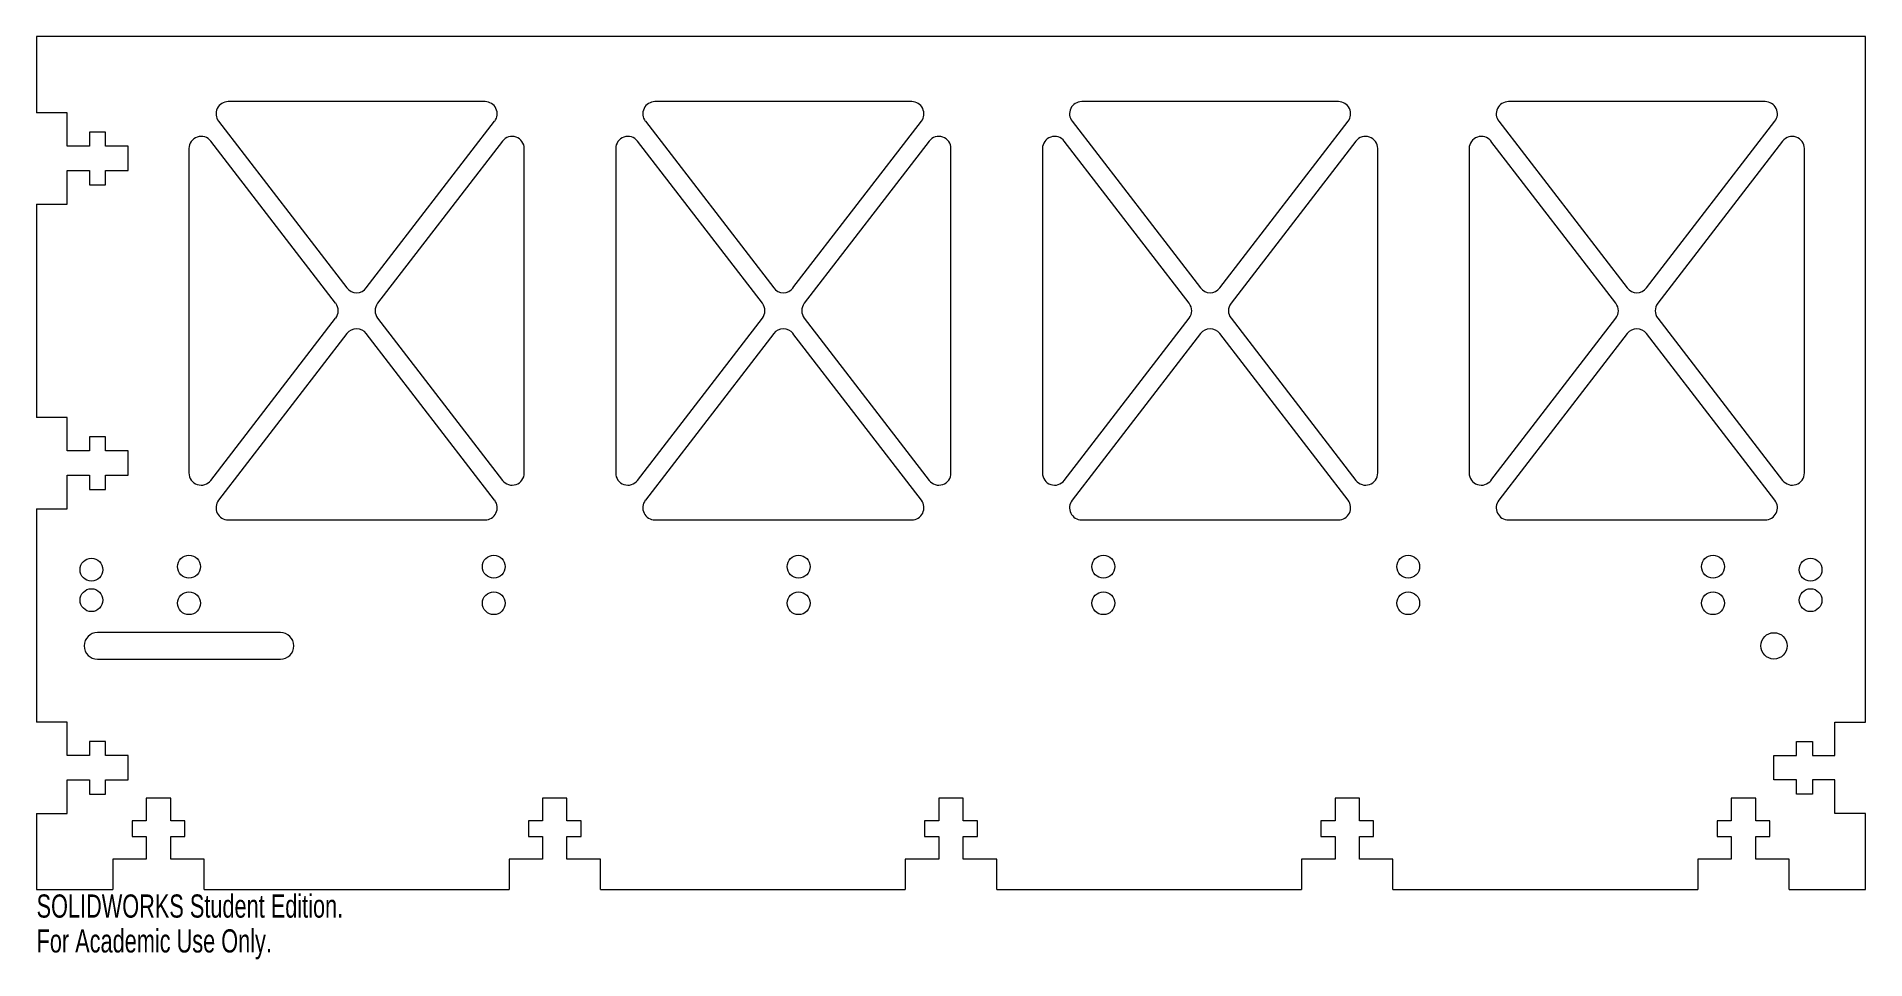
# Model space of a CAD drawing. Header units: inches. Extents: x 0 to 15, y -0.6 to 7.
import ezdxf

# ---------------------------------------------------------------- set-up
doc = ezdxf.new("R2010")
doc.units = ezdxf.units.IN
doc.header["$MEASUREMENT"] = 0
doc.styles.add('SLDTEXTSTYLE0', font='TXT', dxfattribs={"width": 0.7})

msp = doc.modelspace()

# ---------------------------------------------------------------- linework, layer by layer
at = {"color": 7, "linetype": 'Continuous', "lineweight": 15}
for p, q in [((15, 7), (0, 7)), ((0, 7), (0, 6.375)), ((15, 1.375), (15, 7)), ((3.678, 6.466), (1.572, 6.466)), ((7.178, 6.466), (5.072, 6.466)), ((10.678, 6.466), (8.572, 6.466)), ((14.178, 6.466), (12.072, 6.466)), ((0.25, 6.375), (0, 6.375)), ((0.25, 6.1), (0.25, 6.375)), ((1.493, 6.305), (2.546, 4.937)), ((2.704, 4.937), (3.757, 6.305)), ((4.993, 6.305), (6.046, 4.937)), ((6.204, 4.937), (7.257, 6.305)), ((8.493, 6.305), (9.546, 4.937)), ((9.704, 4.937), (10.757, 6.305)), ((11.993, 6.305), (13.046, 4.937)), ((13.204, 4.937), (14.257, 6.305)), ((0.435, 6.216), (0.435, 6.1)), ((0.565, 6.216), (0.435, 6.216)), ((0.565, 6.1), (0.565, 6.216)), ((0.435, 6.1), (0.25, 6.1)), ((0.75, 6.1), (0.565, 6.1)), ((0.75, 5.9), (0.75, 6.1)), ((1.25, 6.081), (1.25, 3.419)), ((2.453, 4.811), (1.429, 6.142)), ((3.821, 6.142), (2.797, 4.811)), ((4, 3.419), (4, 6.081)), ((4.75, 6.081), (4.75, 3.419)), ((5.953, 4.811), (4.929, 6.142)), ((7.321, 6.142), (6.297, 4.811)), ((7.5, 3.419), (7.5, 6.081)), ((8.25, 6.081), (8.25, 3.419)), ((9.453, 4.811), (8.429, 6.142)), ((10.821, 6.142), (9.797, 4.811)), ((11, 3.419), (11, 6.081)), ((11.75, 6.081), (11.75, 3.419)), ((12.953, 4.811), (11.929, 6.142)), ((14.321, 6.142), (13.297, 4.811)), ((14.5, 3.419), (14.5, 6.081)), ((0.25, 5.9), (0.435, 5.9)), ((0.25, 5.625), (0.25, 5.9)), ((0.435, 5.9), (0.435, 5.784)), ((0.565, 5.9), (0.75, 5.9)), ((0.565, 5.784), (0.565, 5.9)), ((0.435, 5.784), (0.565, 5.784)), ((0, 5.625), (0.25, 5.625)), ((0, 5.625), (0, 3.875)), ((1.429, 3.358), (2.453, 4.689)), ((2.797, 4.689), (3.821, 3.358)), ((4.929, 3.358), (5.953, 4.689)), ((6.297, 4.689), (7.321, 3.358)), ((8.429, 3.358), (9.453, 4.689)), ((9.797, 4.689), (10.821, 3.358)), ((11.929, 3.358), (12.953, 4.689)), ((13.297, 4.689), (14.321, 3.358)), ((2.546, 4.563), (1.493, 3.195)), ((3.757, 3.195), (2.704, 4.563)), ((6.046, 4.563), (4.993, 3.195)), ((7.257, 3.195), (6.204, 4.563)), ((9.546, 4.563), (8.493, 3.195)), ((10.757, 3.195), (9.704, 4.563)), ((13.046, 4.563), (11.993, 3.195)), ((14.257, 3.195), (13.204, 4.563)), ((0.25, 3.875), (0, 3.875)), ((0.25, 3.6), (0.25, 3.875)), ((0.435, 3.6), (0.25, 3.6)), ((0.435, 3.716), (0.435, 3.6)), ((0.565, 3.716), (0.435, 3.716)), ((0.565, 3.6), (0.565, 3.716)), ((0.75, 3.6), (0.565, 3.6)), ((0.75, 3.4), (0.75, 3.6)), ((0.25, 3.4), (0.435, 3.4)), ((0.25, 3.125), (0.25, 3.4)), ((0.435, 3.4), (0.435, 3.284)), ((0.565, 3.4), (0.75, 3.4)), ((0.565, 3.284), (0.565, 3.4)), ((0.435, 3.284), (0.565, 3.284)), ((0, 3.125), (0.25, 3.125)), ((0, 3.125), (0, 1.375)), ((1.572, 3.034), (3.678, 3.034)), ((5.072, 3.034), (7.178, 3.034)), ((8.572, 3.034), (10.678, 3.034)), ((12.072, 3.034), (14.178, 3.034)), ((2, 2.11), (0.5, 2.11)), ((0.5, 1.89), (2, 1.89)), ((0.25, 1.375), (0, 1.375)), ((0.25, 1.1), (0.25, 1.375)), ((14.75, 1.375), (15, 1.375)), ((14.75, 1.1), (14.75, 1.375)), ((0.435, 1.216), (0.435, 1.1)), ((0.565, 1.216), (0.435, 1.216)), ((0.565, 1.1), (0.565, 1.216)), ((14.435, 1.1), (14.435, 1.216)), ((14.435, 1.216), (14.565, 1.216)), ((14.565, 1.216), (14.565, 1.1)), ((0.435, 1.1), (0.25, 1.1)), ((0.75, 1.1), (0.565, 1.1)), ((0.75, 0.9), (0.75, 1.1)), ((14.25, 0.9), (14.25, 1.1)), ((14.25, 1.1), (14.435, 1.1)), ((14.565, 1.1), (14.75, 1.1)), ((0.25, 0.9), (0.435, 0.9)), ((0.25, 0.625), (0.25, 0.9)), ((0.435, 0.9), (0.435, 0.783)), ((0.565, 0.9), (0.75, 0.9)), ((0.565, 0.783), (0.565, 0.9)), ((14.435, 0.9), (14.25, 0.9)), ((14.435, 0.783), (14.435, 0.9)), ((14.75, 0.9), (14.565, 0.9)), ((14.565, 0.9), (14.565, 0.783)), ((14.75, 0.625), (14.75, 0.9)), ((0.435, 0.783), (0.565, 0.783)), ((0.9, 0.75), (0.9, 0.565)), ((1.1, 0.75), (0.9, 0.75)), ((1.1, 0.565), (1.1, 0.75)), ((4.15, 0.75), (4.15, 0.565)), ((4.35, 0.75), (4.15, 0.75)), ((4.35, 0.565), (4.35, 0.75)), ((7.4, 0.75), (7.4, 0.565)), ((7.6, 0.75), (7.4, 0.75)), ((7.6, 0.565), (7.6, 0.75)), ((10.65, 0.75), (10.65, 0.565)), ((10.85, 0.75), (10.65, 0.75)), ((10.85, 0.565), (10.85, 0.75)), ((13.9, 0.75), (13.9, 0.565)), ((14.1, 0.75), (13.9, 0.75)), ((14.1, 0.565), (14.1, 0.75)), ((14.565, 0.783), (14.435, 0.783)), ((0, 0.625), (0.25, 0.625)), ((0, 0.625), (0, 0)), ((15, 0.625), (14.75, 0.625)), ((15, 0), (15, 0.625)), ((0.783, 0.565), (0.783, 0.435)), ((0.9, 0.565), (0.783, 0.565)), ((1.216, 0.565), (1.1, 0.565)), ((1.216, 0.435), (1.216, 0.565)), ((4.034, 0.565), (4.034, 0.435)), ((4.15, 0.565), (4.034, 0.565)), ((4.466, 0.565), (4.35, 0.565)), ((4.466, 0.435), (4.466, 0.565)), ((7.284, 0.565), (7.284, 0.435)), ((7.4, 0.565), (7.284, 0.565)), ((7.716, 0.565), (7.6, 0.565)), ((7.716, 0.435), (7.716, 0.565)), ((10.534, 0.565), (10.534, 0.435)), ((10.65, 0.565), (10.534, 0.565)), ((10.966, 0.565), (10.85, 0.565)), ((10.966, 0.435), (10.966, 0.565)), ((13.784, 0.565), (13.784, 0.435)), ((13.9, 0.565), (13.784, 0.565)), ((14.216, 0.565), (14.1, 0.565)), ((14.216, 0.435), (14.216, 0.565)), ((0.783, 0.435), (0.9, 0.435)), ((0.9, 0.435), (0.9, 0.25)), ((1.1, 0.435), (1.216, 0.435)), ((1.1, 0.25), (1.1, 0.435)), ((4.034, 0.435), (4.15, 0.435)), ((4.15, 0.435), (4.15, 0.25)), ((4.35, 0.435), (4.466, 0.435)), ((4.35, 0.25), (4.35, 0.435)), ((7.284, 0.435), (7.4, 0.435)), ((7.4, 0.435), (7.4, 0.25)), ((7.6, 0.435), (7.716, 0.435)), ((7.6, 0.25), (7.6, 0.435)), ((10.534, 0.435), (10.65, 0.435)), ((10.65, 0.435), (10.65, 0.25)), ((10.85, 0.435), (10.966, 0.435)), ((10.85, 0.25), (10.85, 0.435)), ((13.784, 0.435), (13.9, 0.435)), ((13.9, 0.435), (13.9, 0.25)), ((14.1, 0.435), (14.216, 0.435)), ((14.1, 0.25), (14.1, 0.435)), ((0.625, 0.25), (0.625, 0)), ((0.9, 0.25), (0.625, 0.25)), ((1.375, 0.25), (1.1, 0.25)), ((1.375, 0), (1.375, 0.25)), ((3.875, 0.25), (3.875, 0)), ((4.15, 0.25), (3.875, 0.25)), ((4.625, 0.25), (4.35, 0.25)), ((4.625, 0), (4.625, 0.25)), ((7.125, 0.25), (7.125, 0)), ((7.4, 0.25), (7.125, 0.25)), ((7.875, 0.25), (7.6, 0.25)), ((7.875, 0), (7.875, 0.25)), ((10.375, 0.25), (10.375, 0)), ((10.65, 0.25), (10.375, 0.25)), ((11.125, 0.25), (10.85, 0.25)), ((11.125, 0), (11.125, 0.25)), ((13.625, 0.25), (13.625, 0)), ((13.9, 0.25), (13.625, 0.25)), ((14.375, 0.25), (14.1, 0.25)), ((14.375, 0), (14.375, 0.25)), ((0, 0), (0.625, 0)), ((1.375, 0), (3.875, 0)), ((4.625, 0), (7.125, 0)), ((7.875, 0), (10.375, 0)), ((11.125, 0), (13.625, 0)), ((14.375, 0), (15, 0))]:
    msp.add_line(p, q, dxfattribs=at)
for centre, radius in [((0.45, 2.625), 0.0938), ((1.25, 2.65), 0.0938), ((3.75, 2.65), 0.0938), ((6.25, 2.65), 0.0938), ((8.75, 2.65), 0.0938), ((11.25, 2.65), 0.0938), ((13.75, 2.65), 0.0938), ((14.55, 2.625), 0.0938), ((0.45, 2.375), 0.0938), ((1.25, 2.35), 0.0938), ((3.75, 2.35), 0.0938), ((6.25, 2.35), 0.0938), ((8.75, 2.35), 0.0938), ((11.25, 2.35), 0.0938), ((13.75, 2.35), 0.0938), ((14.55, 2.375), 0.0938), ((14.25, 2), 0.108)]:
    msp.add_circle(centre, radius, dxfattribs=at)
for centre, radius, start, end in [((1.572, 6.366), 0.1, 90, 217.5686), ((3.678, 6.366), 0.1, 322.4314, 90), ((5.072, 6.366), 0.1, 90, 217.5686), ((7.178, 6.366), 0.1, 322.4314, 90), ((8.572, 6.366), 0.1, 90, 217.5686), ((10.678, 6.366), 0.1, 322.4314, 90), ((12.072, 6.366), 0.1, 90, 217.5686), ((14.178, 6.366), 0.1, 322.4314, 90), ((1.35, 6.081), 0.1, 37.5686, 180), ((3.9, 6.081), 0.1, 0, 142.4314), ((4.85, 6.081), 0.1, 37.5686, 180), ((7.4, 6.081), 0.1, 0, 142.4314), ((8.35, 6.081), 0.1, 37.5686, 180), ((10.9, 6.081), 0.1, 0, 142.4314), ((11.85, 6.081), 0.1, 37.5686, 180), ((14.4, 6.081), 0.1, 0, 142.4314), ((2.374, 4.75), 0.1, 322.4314, 37.5686), ((2.625, 4.998), 0.1, 217.5686, 322.4314), ((2.876, 4.75), 0.1, 142.4314, 217.5686), ((5.874, 4.75), 0.1, 322.4314, 37.5686), ((6.125, 4.998), 0.1, 217.5686, 322.4314), ((6.376, 4.75), 0.1, 142.4314, 217.5686), ((9.374, 4.75), 0.1, 322.4314, 37.5686), ((9.625, 4.998), 0.1, 217.5686, 322.4314), ((9.876, 4.75), 0.1, 142.4314, 217.5686), ((12.874, 4.75), 0.1, 322.4314, 37.5686), ((13.125, 4.998), 0.1, 217.5686, 322.4314), ((13.376, 4.75), 0.1, 142.4314, 217.5686), ((2.625, 4.502), 0.1, 37.5686, 142.4314), ((6.125, 4.502), 0.1, 37.5686, 142.4314), ((9.625, 4.502), 0.1, 37.5686, 142.4314), ((13.125, 4.502), 0.1, 37.5686, 142.4314), ((1.35, 3.419), 0.1, 180, 322.4314), ((3.9, 3.419), 0.1, 217.5686, 0), ((4.85, 3.419), 0.1, 180, 322.4314), ((7.4, 3.419), 0.1, 217.5686, 0), ((8.35, 3.419), 0.1, 180, 322.4314), ((10.9, 3.419), 0.1, 217.5686, 0), ((11.85, 3.419), 0.1, 180, 322.4314), ((14.4, 3.419), 0.1, 217.5686, 0), ((1.572, 3.134), 0.1, 142.4314, 270), ((3.678, 3.134), 0.1, 270, 37.5686), ((5.072, 3.134), 0.1, 142.4314, 270), ((7.178, 3.134), 0.1, 270, 37.5686), ((8.572, 3.134), 0.1, 142.4314, 270), ((10.678, 3.134), 0.1, 270, 37.5686), ((12.072, 3.134), 0.1, 142.4314, 270), ((14.178, 3.134), 0.1, 270, 37.5686), ((0.5, 2), 0.11, 90, 270), ((2, 2), 0.11, 270, 90)]:
    msp.add_arc(centre, radius, start, end, dxfattribs=at)

# ---------------------------------------------------------------- texts
at = {"color": 7, "linetype": 'Continuous', "char_height": 0.1903, "attachment_point": 1, "style": 'SLDTEXTSTYLE0'}
for s, insert in [('SOLIDWORKS Student Edition.', (0, -0.04)), ('For Academic Use Only.', (0, -0.326))]:
    msp.add_mtext(s, dxfattribs=dict(at, insert=insert))

doc.saveas('drawing.dxf')
